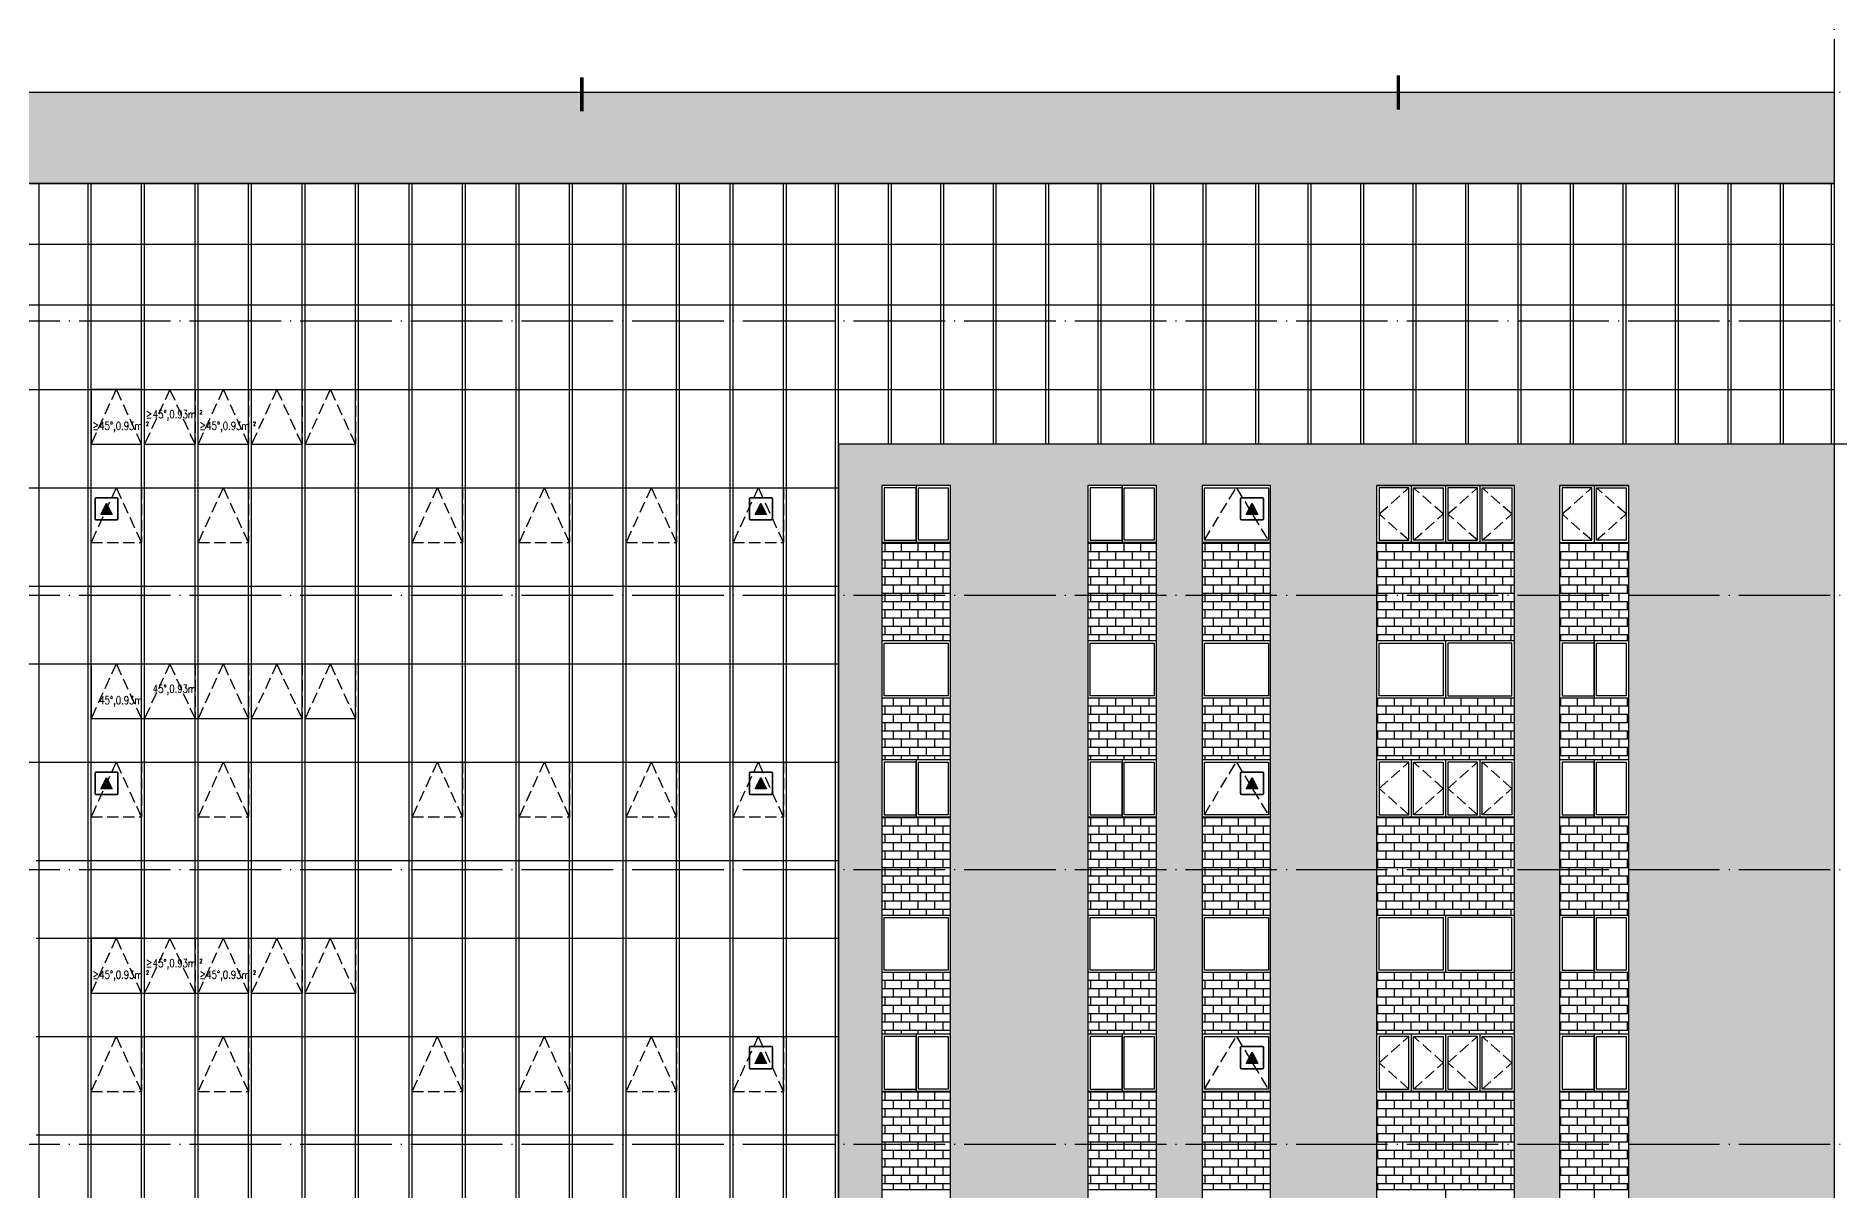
# Model space of a CAD drawing. Extents: x 6843040 to 15500510, y -6507076 to -4940511.
# Drawn here: x 7951121 to 7990571, y -5866442 to -5841193 of the extents above; entities that cross this region are included whole.
import ezdxf

# ---------------------------------------------------------------- set-up
doc = ezdxf.new("R2010")
doc.units = 0
doc.header["$LTSCALE"] = 1000
doc.header["$MEASUREMENT"] = 0
doc.linetypes.add('DASH', pattern=[0.35, 0.25, -0.1])
doc.linetypes.add('DOTE', pattern=[2.42, 2, -0.2, 0.02, -0.2])
for name, color, linetype in [('_0', 7, 'Continuous'), ('DIM_IDEN', 3, 'Continuous'), ('DOTE', 8, 'DOTE'), ('E_LINE_1', 1, 'Continuous'), ('E_LINE_3', 7, 'Continuous'), ('E_LINE_5', 8, 'Continuous'), ('LT-dim 100', 253, 'Continuous'), ('LT-开启扇', 8, 'Continuous'), ('LT-玻璃', 4, 'Continuous'), ('PUB_HACTH', 8, 'Continuous'), ('PUB_TEXT', 7, 'Continuous'), ('WALL', 1, 'Continuous'), ('WINDOW', 4, 'Continuous')]:
    doc.layers.add(name, color=color, linetype=linetype)
doc.styles.add('_HZTXT', font='SIMPLEX', dxfattribs={"width": 0.9, "bigfont": 'HZTXT'})
pattern_1 = [(82.5, (0, 0), (-422.103955, 395.378137), [0, -456, 0, -510, 0, -487.5]), (52.5, (0, 0), (-223.241253, 974.09392), [0, -246, 0, -411, 0, -157.5]), (12.5, (-260.9, -260.9), (659.408782, 661.809715), [0, -150, 0, -540, 0, -705]), (2.5, (-260.9, -260.9), (451.51265, 823.878855), [0, -75, 0, -354, 0, -405])]

# ---------------------------------------------------------------- blocks, each defined once
blk = doc.blocks.new('消防救援标志')
at = {"layer": 'WALL'}
blk.add_hatch(color=256, dxfattribs=at).paths.add_polyline_path([(13378845, 1069457.5), (13377845, 1069457.5), (13378345, 1070457.5)])
for points in [[(13377445, 1070957.5), (13379245, 1070957.5, -0.41421356), (13379345, 1070857.5), (13379345, 1069057.5, -0.41421356), (13379245, 1068957.5), (13377445, 1068957.5, -0.41421356), (13377345, 1069057.5), (13377345, 1070857.5, -0.41421356)], [(13377445, 1070932.5), (13379245, 1070932.5, -0.41421356), (13379320, 1070857.5), (13379320, 1069057.5, -0.41421356), (13379245, 1068982.5), (13377445, 1068982.5, -0.41421356), (13377370, 1069057.5), (13377370, 1070857.5, -0.41421356)]]:
    blk.add_lwpolyline(points, format="xyb", close=True)
blk.add_lwpolyline([(13378845, 1069457.5), (13377845, 1069457.5), (13378345, 1070457.5)], close=True, dxfattribs=at)
blk = doc.blocks.new('幕墙mq4-1')
at = {"layer": 'LT-开启扇', "ltscale": 1000}
for p, q in [((7952324, -5848917), (7952324, -5850117)), ((7953429, -5848917), (7952324, -5848917)), ((7953429, -5850117), (7953429, -5848917)), ((7952324, -5850117), (7953429, -5850117)), ((7952324, -5854917), (7952324, -5856117)), ((7953429, -5856117), (7953429, -5854917)), ((7952324, -5860917), (7952324, -5862117)), ((7953429, -5860917), (7952324, -5860917)), ((7953429, -5862117), (7953429, -5860917)), ((7952324, -5862117), (7953429, -5862117))]:
    blk.add_line(p, q, dxfattribs=at)
for points in [[(7953494, -5850117), (7954599, -5850117)], [(7954664, -5850117), (7955769, -5850117)], [(7955834, -5850117), (7956939, -5850117)], [(7957004, -5850117), (7958109, -5850117)], [(7954664, -5856117), (7955769, -5856117)], [(7955834, -5856117), (7956939, -5856117)], [(7957004, -5856117), (7958109, -5856117)], [(7953494, -5862117), (7954599, -5862117)], [(7954664, -5862117), (7955769, -5862117)], [(7955834, -5862117), (7956939, -5862117)], [(7957004, -5862117), (7958109, -5862117)]]:
    blk.add_lwpolyline(points, dxfattribs=at)
at = {"layer": 'LT-玻璃', "ltscale": 1000}
for p, q in [((7925321, -5844417), (7990446, -5844417)), ((7951186, -5889217), (7951186, -5844417)), ((7952259, -5889217), (7952259, -5844417)), ((7952324, -5889217), (7952324, -5844417)), ((7953429, -5889217), (7953429, -5844417)), ((7953494, -5889217), (7953494, -5844417)), ((7954599, -5889217), (7954599, -5844417)), ((7954664, -5889217), (7954664, -5844417)), ((7955769, -5889217), (7955769, -5844417)), ((7955834, -5889217), (7955834, -5844417)), ((7956939, -5889217), (7956939, -5844417)), ((7957004, -5889217), (7957004, -5844417)), ((7958109, -5889217), (7958109, -5844417)), ((7958174, -5889217), (7958174, -5844417)), ((7959279, -5889217), (7959279, -5844417)), ((7959344, -5889217), (7959344, -5844417)), ((7960449, -5889217), (7960449, -5844417)), ((7960514, -5889217), (7960514, -5844417)), ((7961619, -5889217), (7961619, -5844417)), ((7961684, -5889217), (7961684, -5844417)), ((7962789, -5889217), (7962789, -5844417)), ((7962854, -5889217), (7962854, -5844417)), ((7963959, -5889217), (7963959, -5844417)), ((7964024, -5889217), (7964024, -5844417)), ((7965129, -5889217), (7965129, -5844417)), ((7965194, -5889217), (7965194, -5844417)), ((7966299, -5889217), (7966299, -5844417)), ((7966364, -5889217), (7966364, -5844417)), ((7967469, -5889217), (7967469, -5844417)), ((7967534, -5889217), (7967534, -5844417)), ((7968606, -5889217), (7968606, -5844417)), ((7968671, -5889217), (7968671, -5844417)), ((7969754, -5844417), (7969754, -5850117)), ((7969819, -5844417), (7969819, -5850117)), ((7970902, -5844417), (7970902, -5850117)), ((7970967, -5844417), (7970967, -5850117)), ((7972049, -5844417), (7972049, -5850117)), ((7972114, -5844417), (7972114, -5850117)), ((7973197, -5844417), (7973197, -5850117)), ((7973262, -5844417), (7973262, -5850117)), ((7974345, -5844417), (7974345, -5850117)), ((7974410, -5844417), (7974410, -5850117)), ((7975493, -5844417), (7975493, -5850117)), ((7975558, -5844417), (7975558, -5850117)), ((7976640, -5844417), (7976640, -5850117)), ((7976705, -5844417), (7976705, -5850117)), ((7977788, -5844417), (7977788, -5850117)), ((7977853, -5844417), (7977853, -5850117)), ((7978936, -5844417), (7978936, -5850117)), ((7979001, -5844417), (7979001, -5850117)), ((7980084, -5844417), (7980084, -5850117)), ((7980149, -5844417), (7980149, -5850117)), ((7981232, -5844417), (7981232, -5850117)), ((7981297, -5844417), (7981297, -5850117)), ((7982379, -5844417), (7982379, -5850117)), ((7982444, -5844417), (7982444, -5850117)), ((7983527, -5844417), (7983527, -5850117)), ((7983592, -5844417), (7983592, -5850117)), ((7984675, -5844417), (7984675, -5850117)), ((7984740, -5844417), (7984740, -5850117)), ((7985823, -5844417), (7985823, -5850117)), ((7985888, -5844417), (7985888, -5850117)), ((7986970, -5844417), (7986970, -5850117)), ((7987035, -5844417), (7987035, -5850117)), ((7988118, -5844417), (7988118, -5850117)), ((7988183, -5844417), (7988183, -5850117)), ((7989266, -5844417), (7989266, -5850117)), ((7989331, -5844417), (7989331, -5850117)), ((7990381, -5844417), (7990381, -5850117)), ((7990446, -5844417), (7990446, -5850117)), ((7925321, -5845742), (7990446, -5845742)), ((7925321, -5847067), (7990446, -5847067)), ((7925321, -5848917), (7990446, -5848917)), ((8002121, -5850117), (7968671, -5850117)), ((7925321, -5851067), (7968671, -5851067)), ((7925321, -5853217), (7968671, -5853217)), ((7925321, -5854917), (7968671, -5854917)), ((7952324, -5856117), (7955769, -5856117)), ((7925321, -5857067), (7968671, -5857067)), ((7951121, -5859217), (7968671, -5859217)), ((7951121, -5860917), (7968671, -5860917)), ((7952324, -5862117), (7955769, -5862117)), ((7951121, -5863067), (7968671, -5863067)), ((7951121, -5865217), (7968671, -5865217))]:
    blk.add_line(p, q, dxfattribs=at)
at = {"layer": 'WINDOW', "color": 8, "linetype": 'DASH'}
for p, q in [((7952876, -5848917), (7952324, -5850117)), ((7953429, -5850117), (7952876, -5848917)), ((7952876, -5854917), (7952324, -5856117)), ((7953429, -5856117), (7952876, -5854917)), ((7952876, -5860917), (7952324, -5862117)), ((7953429, -5862117), (7952876, -5860917))]:
    blk.add_line(p, q, dxfattribs=at)
for points in [[(7954599, -5848917), (7954599, -5850117), (7954046, -5848917), (7953494, -5850117), (7953494, -5848917)], [(7955769, -5848917), (7955769, -5850117), (7955216, -5848917), (7954664, -5850117), (7954664, -5848917)], [(7956939, -5848917), (7956939, -5850117), (7956386, -5848917), (7955834, -5850117), (7955834, -5848917)], [(7958109, -5848917), (7958109, -5850117), (7957556, -5848917), (7957004, -5850117), (7957004, -5848917)], [(7954599, -5854917), (7954599, -5856117), (7954046, -5854917), (7953494, -5856117), (7953494, -5854917)], [(7955769, -5854917), (7955769, -5856117), (7955216, -5854917), (7954664, -5856117), (7954664, -5854917)], [(7956939, -5854917), (7956939, -5856117), (7956386, -5854917), (7955834, -5856117), (7955834, -5854917)], [(7958109, -5854917), (7958109, -5856117), (7957556, -5854917), (7957004, -5856117), (7957004, -5854917)], [(7954599, -5860917), (7954599, -5862117), (7954046, -5860917), (7953494, -5862117), (7953494, -5860917)], [(7955769, -5860917), (7955769, -5862117), (7955216, -5860917), (7954664, -5862117), (7954664, -5860917)], [(7956939, -5860917), (7956939, -5862117), (7956386, -5860917), (7955834, -5862117), (7955834, -5860917)], [(7958109, -5860917), (7958109, -5862117), (7957556, -5860917), (7957004, -5862117), (7957004, -5860917)]]:
    blk.add_lwpolyline(points, close=True, dxfattribs=at)
at = {"layer": 'PUB_TEXT', "style": '_HZTXT'}
for s, height, width, p in [('≥', 175, 0.9, (7952348, -5849802)), ('45%%d,0.93m', 175, 0.774, (7952505, -5849802)), ('2', 87.5, 0.774, (7953524, -5849714)), ('≥', 175, 0.9, (7953518, -5849550)), ('45%%d,0.93m', 175, 0.774, (7953675, -5849550)), ('2', 87.5, 0.774, (7954694, -5849462)), ('≥', 175, 0.9, (7954688, -5849802)), ('45%%d,0.93m', 175, 0.774, (7954845, -5849802)), ('2', 87.5, 0.774, (7955864, -5849714)), ('45%%d,0.93m', 175, 0.774, (7953675, -5855550)), ('45%%d,0.93m', 175, 0.774, (7952505, -5855802)), ('≥', 175, 0.9, (7953518, -5861550)), ('45%%d,0.93m', 175, 0.774, (7953675, -5861550)), ('2', 87.5, 0.774, (7954694, -5861462)), ('≥', 175, 0.9, (7952348, -5861802)), ('45%%d,0.93m', 175, 0.774, (7952505, -5861802)), ('2', 87.5, 0.774, (7953524, -5861714)), ('≥', 175, 0.9, (7954688, -5861802)), ('45%%d,0.93m', 175, 0.774, (7954845, -5861802)), ('2', 87.5, 0.774, (7955864, -5861714))]:
    blk.add_text(s, height=height, dxfattribs=dict(at, width=width)).set_placement(p)
blk = doc.blocks.new('幕墙窗开启1')
at = {"layer": 'E_LINE_5', "linetype": 'DASH'}
for points in [[(-5052216, 51807), (-5052216, 50607), (-5052769, 51807), (-5053321, 50607), (-5053321, 51807)], [(-5049876, 51807), (-5049876, 50607), (-5050429, 51807), (-5050981, 50607), (-5050981, 51807)], [(-5045196, 51807), (-5045196, 50607), (-5045749, 51807), (-5046301, 50607), (-5046301, 51807)], [(-5042856, 51807), (-5042856, 50607), (-5043409, 51807), (-5043961, 50607), (-5043961, 51807)], [(-5040516, 51807), (-5040516, 50607), (-5041069, 51807), (-5041621, 50607), (-5041621, 51807)], [(-5038176, 51807), (-5038176, 50607), (-5038729, 51807), (-5039281, 50607), (-5039281, 51807)], [(-5052216, 45807), (-5052216, 44607), (-5052769, 45807), (-5053321, 44607), (-5053321, 45807)], [(-5049876, 45807), (-5049876, 44607), (-5050429, 45807), (-5050981, 44607), (-5050981, 45807)], [(-5045196, 45807), (-5045196, 44607), (-5045749, 45807), (-5046301, 44607), (-5046301, 45807)], [(-5042856, 45807), (-5042856, 44607), (-5043409, 45807), (-5043961, 44607), (-5043961, 45807)], [(-5040516, 45807), (-5040516, 44607), (-5041069, 45807), (-5041621, 44607), (-5041621, 45807)], [(-5038176, 45807), (-5038176, 44607), (-5038729, 45807), (-5039281, 44607), (-5039281, 45807)], [(-5052216, 39807), (-5052216, 38607), (-5052769, 39807), (-5053321, 38607), (-5053321, 39807)], [(-5049876, 39807), (-5049876, 38607), (-5050429, 39807), (-5050981, 38607), (-5050981, 39807)], [(-5045196, 39807), (-5045196, 38607), (-5045749, 39807), (-5046301, 38607), (-5046301, 39807)], [(-5042856, 39807), (-5042856, 38607), (-5043409, 39807), (-5043961, 38607), (-5043961, 39807)], [(-5040516, 39807), (-5040516, 38607), (-5041069, 39807), (-5041621, 38607), (-5041621, 39807)], [(-5038176, 39807), (-5038176, 38607), (-5038729, 39807), (-5039281, 38607), (-5039281, 39807)]]:
    blk.add_lwpolyline(points, close=True, dxfattribs=at)
for points in [[(-5053321, 50607), (-5052216, 50607)], [(-5050981, 50607), (-5049876, 50607)], [(-5046301, 50607), (-5045196, 50607)], [(-5043961, 50607), (-5042856, 50607)], [(-5041621, 50607), (-5040516, 50607)], [(-5039281, 50607), (-5038176, 50607)], [(-5053321, 44607), (-5052216, 44607)], [(-5050981, 44607), (-5049876, 44607)], [(-5046301, 44607), (-5045196, 44607)], [(-5043961, 44607), (-5042856, 44607)], [(-5041621, 44607), (-5040516, 44607)], [(-5039281, 44607), (-5038176, 44607)], [(-5053321, 38607), (-5052216, 38607)], [(-5050981, 38607), (-5049876, 38607)], [(-5046301, 38607), (-5045196, 38607)], [(-5043961, 38607), (-5042856, 38607)], [(-5041621, 38607), (-5040516, 38607)], [(-5039281, 38607), (-5038176, 38607)]]:
    blk.add_lwpolyline(points, dxfattribs=at)

msp = doc.modelspace()

# ---------------------------------------------------------------- hatches: boundary and pattern name
at = {"layer": 'PUB_HACTH'}
h = msp.add_hatch(dxfattribs=at)
h.set_pattern_fill('粉刷', color=256, scale=150, angle=45)
h.set_pattern_definition(pattern_1)
h.paths.add_polyline_path([(7990446.1, -5844417.4), (7925361.1, -5844417.4), (7925361.1, -5842417.4), (7990446.1, -5842417.4)])
h = msp.add_hatch(dxfattribs=at)
h.set_pattern_fill('粉刷', color=256, scale=150, angle=45)
h.set_pattern_definition(pattern_1)
h.paths.add_polyline_path([(7990446.1, -5850117.4), (7990386.1, -5850117.4), (7968671.1, -5850117.4), (7968671.1, -5889567.4), (7969621.1, -5889567.4), (7969621.1, -5851017.3), (7971121.1, -5851017.3), (7971121.1, -5889567.4), (7974121.1, -5889567.4), (7974121.1, -5851017.3), (7975621.1, -5851017.3), (7975621.1, -5889567.4), (7976621.1, -5889567.4), (7976621.1, -5851017.3), (7978121.1, -5851017.3), (7978121.1, -5889567.4), (7980446.1, -5889567.4), (7980446.1, -5886537.4), (7980021.1, -5886537.4), (7979021.1, -5886537.4), (7979021.1, -5886417.4), (7980446.1, -5886417.4), (7980446.1, -5851017.3), (7983446.1, -5851017.3), (7983446.1, -5886417.4), (7984021.1, -5886417.4), (7984446.1, -5886417.4), (7984446.1, -5851017.3), (7985946.1, -5851017.3), (7985946.1, -5889567.4), (7990446.1, -5889567.4)])
h = msp.add_hatch(dxfattribs=at)
h.set_pattern_fill('AR-B816', color=256, scale=150)
h.set_pattern_definition([(0, (266173.67, 223189), (0, 181.9656), []), (90, (266173.67, 223189), (-181.9656, 181.9656), [181.9656, -181.9656])])
h.paths.add_polyline_path([(7969621.1, -5854417.4), (7971121.1, -5854417.4), (7971121.1, -5852267.4), (7969621.1, -5852267.4)])
h = msp.add_hatch(dxfattribs=at)
h.set_pattern_fill('AR-B816', color=256, scale=150)
h.set_pattern_definition([(0, (270673.67, 223189), (0, 181.9656), []), (90, (270673.67, 223189), (-181.9656, 181.9656), [181.9656, -181.9656])])
h.paths.add_polyline_path([(7974121.1, -5854417.4), (7975621.1, -5854417.4), (7975621.1, -5852267.4), (7974121.1, -5852267.4)])
h = msp.add_hatch(dxfattribs=at)
h.set_pattern_fill('AR-B816', color=256, scale=150)
h.set_pattern_definition([(0, (273173.67, 223189), (0, 181.9656), []), (90, (273173.67, 223189), (-181.9656, 181.9656), [181.9656, -181.9656])])
h.paths.add_polyline_path([(7976621.1, -5854417.4), (7978121.1, -5854417.4), (7978121.1, -5852267.4), (7976621.1, -5852267.4)])
h = msp.add_hatch(dxfattribs=at)
h.set_pattern_fill('AR-B816', color=256, scale=150)
h.set_pattern_definition([(0, (120280.42, 223189), (0, 181.9656), []), (90, (120280.42, 223189), (-181.9656, 181.9656), [181.9656, -181.9656])])
h.paths.add_polyline_path([(7980446.1, -5854417.4), (7983446.1, -5854417.4), (7983446.1, -5852267.4), (7980446.1, -5852267.4)])
h = msp.add_hatch(dxfattribs=at)
h.set_pattern_fill('AR-B816', color=256, scale=150)
h.set_pattern_definition([(0, (124280.42, 223189), (0, 181.9656), []), (90, (124280.42, 223189), (-181.9656, 181.9656), [181.9656, -181.9656])])
h.paths.add_polyline_path([(7984446.1, -5854417.4), (7985946.1, -5854417.4), (7985946.1, -5852267.4), (7984446.1, -5852267.4)])
h = msp.add_hatch(dxfattribs=at)
h.set_pattern_fill('AR-B816', color=256, scale=150)
h.set_pattern_definition([(0, (266173.67, 221089.1), (0, 181.9656), []), (90, (266173.67, 221089.1), (-181.9656, 181.9656), [181.9656, -181.9656])])
h.paths.add_polyline_path([(7971121.1, -5855667.4), (7969621.1, -5855667.4), (7969621.1, -5857017.3), (7971121.1, -5857017.3)])
h = msp.add_hatch(dxfattribs=at)
h.set_pattern_fill('AR-B816', color=256, scale=150)
h.set_pattern_definition([(0, (270673.67, 221089.1), (0, 181.9656), []), (90, (270673.67, 221089.1), (-181.9656, 181.9656), [181.9656, -181.9656])])
h.paths.add_polyline_path([(7975621.1, -5855667.4), (7974121.1, -5855667.4), (7974121.1, -5857017.3), (7975621.1, -5857017.3)])
h = msp.add_hatch(dxfattribs=at)
h.set_pattern_fill('AR-B816', color=256, scale=150)
h.set_pattern_definition([(0, (273173.67, 221089.1), (0, 181.9656), []), (90, (273173.67, 221089.1), (-181.9656, 181.9656), [181.9656, -181.9656])])
h.paths.add_polyline_path([(7978121.1, -5855667.4), (7976621.1, -5855667.4), (7976621.1, -5857017.3), (7978121.1, -5857017.3)])
h = msp.add_hatch(dxfattribs=at)
h.set_pattern_fill('AR-B816', color=256, scale=150)
h.set_pattern_definition([(0, (120280.42, 221089.1), (0, 181.9656), []), (90, (120280.42, 221089.1), (-181.9656, 181.9656), [181.9656, -181.9656])])
h.paths.add_polyline_path([(7983446.1, -5855667.4), (7980446.1, -5855667.4), (7980446.1, -5857017.3), (7983446.1, -5857017.3)])
h = msp.add_hatch(dxfattribs=at)
h.set_pattern_fill('AR-B816', color=256, scale=150)
h.set_pattern_definition([(0, (124280.42, 221089.1), (0, 181.9656), []), (90, (124280.42, 221089.1), (-181.9656, 181.9656), [181.9656, -181.9656])])
h.paths.add_polyline_path([(7985946.1, -5855667.4), (7984446.1, -5855667.4), (7984446.1, -5857017.3), (7985946.1, -5857017.3)])
h = msp.add_hatch(dxfattribs=at)
h.set_pattern_fill('AR-B816', color=256, scale=150)
h.set_pattern_definition([(0, (266173.67, 217189), (0, 181.9656), []), (90, (266173.67, 217189), (-181.9656, 181.9656), [181.9656, -181.9656])])
h.paths.add_polyline_path([(7969621.1, -5860417.4), (7971121.1, -5860417.4), (7971121.1, -5858267.4), (7969621.1, -5858267.4)])
h = msp.add_hatch(dxfattribs=at)
h.set_pattern_fill('AR-B816', color=256, scale=150)
h.set_pattern_definition([(0, (270673.67, 217189), (0, 181.9656), []), (90, (270673.67, 217189), (-181.9656, 181.9656), [181.9656, -181.9656])])
h.paths.add_polyline_path([(7974121.1, -5860417.4), (7975621.1, -5860417.4), (7975621.1, -5858267.4), (7974121.1, -5858267.4)])
h = msp.add_hatch(dxfattribs=at)
h.set_pattern_fill('AR-B816', color=256, scale=150)
h.set_pattern_definition([(0, (273173.67, 217189), (0, 181.9656), []), (90, (273173.67, 217189), (-181.9656, 181.9656), [181.9656, -181.9656])])
h.paths.add_polyline_path([(7976621.1, -5860417.4), (7978121.1, -5860417.4), (7978121.1, -5858267.4), (7976621.1, -5858267.4)])
h = msp.add_hatch(dxfattribs=at)
h.set_pattern_fill('AR-B816', color=256, scale=150)
h.set_pattern_definition([(0, (120280.42, 217189), (0, 181.9656), []), (90, (120280.42, 217189), (-181.9656, 181.9656), [181.9656, -181.9656])])
h.paths.add_polyline_path([(7980446.1, -5860417.4), (7983446.1, -5860417.4), (7983446.1, -5858267.4), (7980446.1, -5858267.4)])
h = msp.add_hatch(dxfattribs=at)
h.set_pattern_fill('AR-B816', color=256, scale=150)
h.set_pattern_definition([(0, (124280.42, 217189), (0, 181.9656), []), (90, (124280.42, 217189), (-181.9656, 181.9656), [181.9656, -181.9656])])
h.paths.add_polyline_path([(7984446.1, -5860417.4), (7985946.1, -5860417.4), (7985946.1, -5858267.4), (7984446.1, -5858267.4)])
h = msp.add_hatch(dxfattribs=at)
h.set_pattern_fill('AR-B816', color=256, scale=150)
h.set_pattern_definition([(0, (266173.67, 215089.1), (0, 181.9656), []), (90, (266173.67, 215089.1), (-181.9656, 181.9656), [181.9656, -181.9656])])
h.paths.add_polyline_path([(7971121.1, -5861667.4), (7969621.1, -5861667.4), (7969621.1, -5863017.3), (7971121.1, -5863017.3)])
h = msp.add_hatch(dxfattribs=at)
h.set_pattern_fill('AR-B816', color=256, scale=150)
h.set_pattern_definition([(0, (270673.67, 215089.1), (0, 181.9656), []), (90, (270673.67, 215089.1), (-181.9656, 181.9656), [181.9656, -181.9656])])
h.paths.add_polyline_path([(7975621.1, -5861667.4), (7974121.1, -5861667.4), (7974121.1, -5863017.3), (7975621.1, -5863017.3)])
h = msp.add_hatch(dxfattribs=at)
h.set_pattern_fill('AR-B816', color=256, scale=150)
h.set_pattern_definition([(0, (273173.67, 215089.1), (0, 181.9656), []), (90, (273173.67, 215089.1), (-181.9656, 181.9656), [181.9656, -181.9656])])
h.paths.add_polyline_path([(7978121.1, -5861667.4), (7976621.1, -5861667.4), (7976621.1, -5863017.3), (7978121.1, -5863017.3)])
h = msp.add_hatch(dxfattribs=at)
h.set_pattern_fill('AR-B816', color=256, scale=150)
h.set_pattern_definition([(0, (120280.42, 215089.1), (0, 181.9656), []), (90, (120280.42, 215089.1), (-181.9656, 181.9656), [181.9656, -181.9656])])
h.paths.add_polyline_path([(7983446.1, -5861667.4), (7980446.1, -5861667.4), (7980446.1, -5863017.3), (7983446.1, -5863017.3)])
h = msp.add_hatch(dxfattribs=at)
h.set_pattern_fill('AR-B816', color=256, scale=150)
h.set_pattern_definition([(0, (124280.42, 215089.1), (0, 181.9656), []), (90, (124280.42, 215089.1), (-181.9656, 181.9656), [181.9656, -181.9656])])
h.paths.add_polyline_path([(7985946.1, -5861667.4), (7984446.1, -5861667.4), (7984446.1, -5863017.3), (7985946.1, -5863017.3)])
h = msp.add_hatch(dxfattribs=at)
h.set_pattern_fill('AR-B816', color=256, scale=150)
h.set_pattern_definition([(0, (266173.67, 211189), (0, 181.9656), []), (90, (266173.67, 211189), (-181.9656, 181.9656), [181.9656, -181.9656])])
h.paths.add_polyline_path([(7969621.1, -5866417.4), (7971121.1, -5866417.4), (7971121.1, -5864267.4), (7969621.1, -5864267.4)])
h = msp.add_hatch(dxfattribs=at)
h.set_pattern_fill('AR-B816', color=256, scale=150)
h.set_pattern_definition([(0, (270673.67, 211189), (0, 181.9656), []), (90, (270673.67, 211189), (-181.9656, 181.9656), [181.9656, -181.9656])])
h.paths.add_polyline_path([(7974121.1, -5866417.4), (7975621.1, -5866417.4), (7975621.1, -5864267.4), (7974121.1, -5864267.4)])
h = msp.add_hatch(dxfattribs=at)
h.set_pattern_fill('AR-B816', color=256, scale=150)
h.set_pattern_definition([(0, (273173.67, 211189), (0, 181.9656), []), (90, (273173.67, 211189), (-181.9656, 181.9656), [181.9656, -181.9656])])
h.paths.add_polyline_path([(7976621.1, -5866417.4), (7978121.1, -5866417.4), (7978121.1, -5864267.4), (7976621.1, -5864267.4)])
h = msp.add_hatch(dxfattribs=at)
h.set_pattern_fill('AR-B816', color=256, scale=150)
h.set_pattern_definition([(0, (120280.42, 211189), (0, 181.9656), []), (90, (120280.42, 211189), (-181.9656, 181.9656), [181.9656, -181.9656])])
h.paths.add_polyline_path([(7980446.1, -5866417.4), (7983446.1, -5866417.4), (7983446.1, -5864267.4), (7980446.1, -5864267.4)])
h = msp.add_hatch(dxfattribs=at)
h.set_pattern_fill('AR-B816', color=256, scale=150)
h.set_pattern_definition([(0, (124280.42, 211189), (0, 181.9656), []), (90, (124280.42, 211189), (-181.9656, 181.9656), [181.9656, -181.9656])])
h.paths.add_polyline_path([(7984446.1, -5866417.4), (7985946.1, -5866417.4), (7985946.1, -5864267.4), (7984446.1, -5864267.4)])

# ---------------------------------------------------------------- linework, layer by layer
for points in [[(7971121.1, -5852267.4), (7969621.1, -5852267.4)], [(7975621.1, -5852267.4), (7974121.1, -5852267.4)], [(7978121.1, -5852267.4), (7976621.1, -5852267.4)], [(7980446.1, -5852267.4), (7981946.1, -5852267.4)], [(7984446.1, -5852267.4), (7985946.1, -5852267.4)], [(7971121.1, -5854417.4), (7969621.1, -5854417.4)], [(7975621.1, -5854417.4), (7974121.1, -5854417.4)], [(7978121.1, -5854417.4), (7976621.1, -5854417.4)], [(7971121.1, -5858267.4), (7969621.1, -5858267.4)], [(7975621.1, -5858267.4), (7974121.1, -5858267.4)], [(7978121.1, -5858267.4), (7976621.1, -5858267.4)], [(7978121.1, -5858267.4), (7976621.1, -5858267.4)], [(7980446.1, -5858267.4), (7981946.1, -5858267.4)], [(7984446.1, -5858267.4), (7985946.1, -5858267.4)], [(7971121.1, -5860417.4), (7969621.1, -5860417.4)], [(7975621.1, -5860417.4), (7974121.1, -5860417.4)], [(7978121.1, -5860417.4), (7976621.1, -5860417.4)], [(7978121.1, -5860417.4), (7976621.1, -5860417.4)], [(7971121.1, -5864267.4), (7969621.1, -5864267.4)], [(7975621.1, -5864267.4), (7974121.1, -5864267.4)], [(7978121.1, -5864267.4), (7976621.1, -5864267.4)], [(7978121.1, -5864267.4), (7976621.1, -5864267.4)], [(7980446.1, -5864267.4), (7981946.1, -5864267.4)], [(7984446.1, -5864267.4), (7985946.1, -5864267.4)], [(7971121.1, -5866417.4), (7969621.1, -5866417.4)], [(7975621.1, -5866417.4), (7974121.1, -5866417.4)], [(7978121.1, -5866417.4), (7976621.1, -5866417.4)]]:
    msp.add_lwpolyline(points)
at = {"layer": 'DIM_IDEN', "const_width": 75}
for points in [[(7963056.3, -5842841.6), (7963056.3, -5842091.6)], [(7980913.6, -5842798.6), (7980913.6, -5842048.6)]]:
    msp.add_lwpolyline(points, dxfattribs=at)
at = {"layer": 'DOTE'}
for p, q in [((7990446.1, -5836417.4), (7990446.1, -5891367.3)), ((7920600, -5842417.4), (8063268.1, -5842417.4)), ((7920600, -5847417.4), (8063268.1, -5847417.4)), ((7920600, -5853417.4), (8063268.1, -5853417.4)), ((7920600, -5859417.4), (8063418.1, -5859417.4)), ((7920600, -5865417.4), (8063568.1, -5865417.4))]:
    msp.add_line(p, q, dxfattribs=at)
at = {"layer": 'E_LINE_1'}
for points in [[(7990446.1, -5850117.4), (7968671.1, -5850117.4), (7968671.1, -5889567.4)], [(7990446.1, -5850117.4), (7990446.1, -5889717.4)]]:
    msp.add_lwpolyline(points, dxfattribs=at)
at = {"layer": 'E_LINE_3'}
for points in [[(7990446.1, -5844417.4), (7925361.1, -5844417.4), (7925361.1, -5842417.4), (7990446.1, -5842417.4), (7990446.1, -5844417.4)], [(7980446.1, -5886417.4), (7980446.1, -5851017.3), (7983446.1, -5851017.3), (7983446.1, -5886417.4)]]:
    msp.add_lwpolyline(points, dxfattribs=at)
for points in [[(7969621.1, -5889567.4), (7971121.1, -5889567.4), (7971121.1, -5851017.3), (7969621.1, -5851017.3)], [(7974121.1, -5889567.4), (7975621.1, -5889567.4), (7975621.1, -5851017.3), (7974121.1, -5851017.3)], [(7976621.1, -5889567.4), (7978121.1, -5889567.4), (7978121.1, -5851017.3), (7976621.1, -5851017.3)], [(7985946.1, -5889567.4), (7984446.1, -5889567.4), (7984446.1, -5851017.3), (7985946.1, -5851017.3)]]:
    msp.add_lwpolyline(points, close=True, dxfattribs=at)
at = {"layer": 'WINDOW'}
for points in [[(7970371.1, -5851067.3), (7969671.1, -5851067.3), (7969671.1, -5852217.4), (7970371.1, -5852217.4)], [(7970421.1, -5851067.3), (7971071.1, -5851067.3), (7971071.1, -5852217.4), (7970421.1, -5852217.4)], [(7974871.1, -5851067.3), (7974171.1, -5851067.3), (7974171.1, -5852217.4), (7974871.1, -5852217.4)], [(7974921.1, -5851067.3), (7975571.1, -5851067.3), (7975571.1, -5852217.4), (7974921.1, -5852217.4)], [(7976671.1, -5851067.3), (7978071.1, -5851067.3), (7978071.1, -5852217.4), (7976671.1, -5852217.4)], [(7981146.1, -5851067.3), (7980496.1, -5851067.3), (7980496.1, -5852217.4), (7981146.1, -5852217.4)], [(7981246.1, -5851067.3), (7981896.1, -5851067.3), (7981896.1, -5852217.4), (7981246.1, -5852217.4)], [(7982646.1, -5851067.3), (7981996.1, -5851067.3), (7981996.1, -5852217.4), (7982646.1, -5852217.4)], [(7982746.1, -5851067.3), (7983396.1, -5851067.3), (7983396.1, -5852217.4), (7982746.1, -5852217.4)], [(7985146.1, -5851067.3), (7984496.1, -5851067.3), (7984496.1, -5852217.4), (7985146.1, -5852217.4)], [(7985246.1, -5851067.3), (7985896.1, -5851067.3), (7985896.1, -5852217.4), (7985246.1, -5852217.4)], [(7969671.1, -5854467.4), (7971071.1, -5854467.4), (7971071.1, -5855617.4), (7969671.1, -5855617.4)], [(7974171.1, -5854467.4), (7975571.1, -5854467.4), (7975571.1, -5855617.4), (7974171.1, -5855617.4)], [(7976671.1, -5854467.4), (7978071.1, -5854467.4), (7978071.1, -5855617.4), (7976671.1, -5855617.4)], [(7980496.1, -5854467.4), (7981896.1, -5854467.4), (7981896.1, -5855617.4), (7980496.1, -5855617.4)], [(7983396.1, -5854467.4), (7981996.1, -5854467.4), (7981996.1, -5855617.4), (7983396.1, -5855617.4)], [(7985196.1, -5854467.3), (7984496.1, -5854467.3), (7984496.1, -5855617.4), (7985196.1, -5855617.4)], [(7985246.1, -5854467.3), (7985896.1, -5854467.3), (7985896.1, -5855617.4), (7985246.1, -5855617.4)], [(7970371.1, -5857067.3), (7969671.1, -5857067.3), (7969671.1, -5858217.4), (7970371.1, -5858217.4)], [(7970421.1, -5857067.3), (7971071.1, -5857067.3), (7971071.1, -5858217.4), (7970421.1, -5858217.4)], [(7974871.1, -5857067.3), (7974171.1, -5857067.3), (7974171.1, -5858217.4), (7974871.1, -5858217.4)], [(7974921.1, -5857067.3), (7975571.1, -5857067.3), (7975571.1, -5858217.4), (7974921.1, -5858217.4)], [(7976671.1, -5857067.3), (7978071.1, -5857067.3), (7978071.1, -5858217.4), (7976671.1, -5858217.4)], [(7981146.1, -5857067.3), (7980496.1, -5857067.3), (7980496.1, -5858217.4), (7981146.1, -5858217.4)], [(7981246.1, -5857067.3), (7981896.1, -5857067.3), (7981896.1, -5858217.4), (7981246.1, -5858217.4)], [(7982646.1, -5857067.3), (7981996.1, -5857067.3), (7981996.1, -5858217.4), (7982646.1, -5858217.4)], [(7982746.1, -5857067.3), (7983396.1, -5857067.3), (7983396.1, -5858217.4), (7982746.1, -5858217.4)], [(7985196.1, -5857067.3), (7984496.1, -5857067.3), (7984496.1, -5858217.4), (7985196.1, -5858217.4)], [(7985246.1, -5857067.3), (7985896.1, -5857067.3), (7985896.1, -5858217.4), (7985246.1, -5858217.4)], [(7969671.1, -5860467.4), (7971071.1, -5860467.4), (7971071.1, -5861617.4), (7969671.1, -5861617.4)], [(7974171.1, -5860467.4), (7975571.1, -5860467.4), (7975571.1, -5861617.4), (7974171.1, -5861617.4)], [(7976671.1, -5860467.4), (7978071.1, -5860467.4), (7978071.1, -5861617.4), (7976671.1, -5861617.4)], [(7980496.1, -5860467.4), (7981896.1, -5860467.4), (7981896.1, -5861617.4), (7980496.1, -5861617.4)], [(7983396.1, -5860467.4), (7981996.1, -5860467.4), (7981996.1, -5861617.4), (7983396.1, -5861617.4)], [(7985196.1, -5860467.4), (7984496.1, -5860467.4), (7984496.1, -5861617.5), (7985196.1, -5861617.5)], [(7985246.1, -5860467.4), (7985896.1, -5860467.4), (7985896.1, -5861617.5), (7985246.1, -5861617.5)], [(7970371.1, -5863067.3), (7969671.1, -5863067.3), (7969671.1, -5864217.4), (7970371.1, -5864217.4)], [(7970421.1, -5863067.3), (7971071.1, -5863067.3), (7971071.1, -5864217.4), (7970421.1, -5864217.4)], [(7974871.1, -5863067.3), (7974171.1, -5863067.3), (7974171.1, -5864217.4), (7974871.1, -5864217.4)], [(7974921.1, -5863067.3), (7975571.1, -5863067.3), (7975571.1, -5864217.4), (7974921.1, -5864217.4)], [(7976671.1, -5863067.3), (7978071.1, -5863067.3), (7978071.1, -5864217.4), (7976671.1, -5864217.4)], [(7981146.1, -5863067.3), (7980496.1, -5863067.3), (7980496.1, -5864217.4), (7981146.1, -5864217.4)], [(7981246.1, -5863067.3), (7981896.1, -5863067.3), (7981896.1, -5864217.4), (7981246.1, -5864217.4)], [(7982646.1, -5863067.3), (7981996.1, -5863067.3), (7981996.1, -5864217.4), (7982646.1, -5864217.4)], [(7982746.1, -5863067.3), (7983396.1, -5863067.3), (7983396.1, -5864217.4), (7982746.1, -5864217.4)], [(7985196.1, -5863067.3), (7984496.1, -5863067.3), (7984496.1, -5864217.4), (7985196.1, -5864217.4)], [(7985246.1, -5863067.3), (7985896.1, -5863067.3), (7985896.1, -5864217.4), (7985246.1, -5864217.4)]]:
    msp.add_lwpolyline(points, close=True, dxfattribs=at)
for points in [[(7970371.1, -5851017.3), (7970371.1, -5852267.4)], [(7970371.1, -5851017.3), (7970371.1, -5852267.4)], [(7974871.1, -5851017.3), (7974871.1, -5852267.4)], [(7974871.1, -5851017.3), (7974871.1, -5852267.4)], [(7983446.1, -5851017.3), (7980446.1, -5851017.3)], [(7981196.1, -5851017.3), (7981196.1, -5852267.4)], [(7981946.1, -5851017.3), (7981946.1, -5852267.4)], [(7982696.1, -5851017.3), (7982696.1, -5852267.4)], [(7985946.1, -5851017.3), (7984446.1, -5851017.3)], [(7985196.1, -5851017.3), (7985196.1, -5852267.4)], [(7983446.1, -5852267.4), (7980446.1, -5852267.4)], [(7983446.1, -5854417.4), (7980446.1, -5854417.4)], [(7981946.1, -5854417.3), (7981946.1, -5855667.4)], [(7985946.1, -5854417.4), (7984446.1, -5854417.4)], [(7985196.1, -5854417.3), (7985196.1, -5855667.4)], [(7971121.1, -5855667.4), (7969621.1, -5855667.4)], [(7975621.1, -5855667.4), (7974121.1, -5855667.4)], [(7978121.1, -5855667.4), (7976621.1, -5855667.4)], [(7983446.1, -5855667.4), (7980446.1, -5855667.4)], [(7985946.1, -5855667.4), (7984446.1, -5855667.4)], [(7971121.1, -5857017.3), (7969621.1, -5857017.3)], [(7970371.1, -5857017.3), (7970371.1, -5858267.4)], [(7975621.1, -5857017.3), (7974121.1, -5857017.3)], [(7974871.1, -5857017.3), (7974871.1, -5858267.4)], [(7978121.1, -5857017.3), (7976621.1, -5857017.3)], [(7983446.1, -5857017.3), (7980446.1, -5857017.3)], [(7981196.1, -5857017.3), (7981196.1, -5858267.4)], [(7981946.1, -5857017.3), (7981946.1, -5858267.4)], [(7982696.1, -5857017.3), (7982696.1, -5858267.4)], [(7985946.1, -5857017.3), (7984446.1, -5857017.3)], [(7985196.1, -5857017.3), (7985196.1, -5858267.4)], [(7983446.1, -5858267.4), (7980446.1, -5858267.4)], [(7985946.1, -5858267.4), (7984446.1, -5858267.4)], [(7983446.1, -5860417.4), (7980446.1, -5860417.4)], [(7981946.1, -5860417.3), (7981946.1, -5861667.4)], [(7985946.1, -5860417.4), (7984446.1, -5860417.4)], [(7985196.1, -5860417.4), (7985196.1, -5861667.5)], [(7971121.1, -5861667.4), (7969621.1, -5861667.4)], [(7975621.1, -5861667.4), (7974121.1, -5861667.4)], [(7978121.1, -5861667.4), (7976621.1, -5861667.4)], [(7983446.1, -5861667.4), (7980446.1, -5861667.4)], [(7985946.1, -5861667.4), (7984446.1, -5861667.4)], [(7971121.1, -5863017.3), (7969621.1, -5863017.3)], [(7970371.1, -5863017.3), (7970371.1, -5864267.4)], [(7975621.1, -5863017.3), (7974121.1, -5863017.3)], [(7974871.1, -5863017.3), (7974871.1, -5864267.4)], [(7978121.1, -5863017.3), (7976621.1, -5863017.3)], [(7983446.1, -5863017.3), (7980446.1, -5863017.3)], [(7981196.1, -5863017.3), (7981196.1, -5864267.4)], [(7981946.1, -5863017.3), (7981946.1, -5864267.4)], [(7982696.1, -5863017.3), (7982696.1, -5864267.4)], [(7985946.1, -5863017.3), (7984446.1, -5863017.3)], [(7985196.1, -5863017.3), (7985196.1, -5864267.4)], [(7983446.1, -5864267.4), (7980446.1, -5864267.4)], [(7985946.1, -5864267.4), (7984446.1, -5864267.4)], [(7983446.1, -5866417.4), (7980446.1, -5866417.4)], [(7981946.1, -5866417.3), (7981946.1, -5867667.4)], [(7985946.1, -5866417.4), (7984446.1, -5866417.4)], [(7985196.1, -5866417.4), (7985196.1, -5867667.5)]]:
    msp.add_lwpolyline(points, dxfattribs=at)
at = {"layer": 'WINDOW', "color": 8, "linetype": 'DASH'}
for points in [[(7976671.1, -5852217.4), (7977371.1, -5851067.3), (7978071.1, -5852217.4)], [(7981146.1, -5852217.4), (7980496.1, -5851642.4), (7981146.1, -5851067.3)], [(7981246.1, -5852217.4), (7981896.1, -5851642.4), (7981246.1, -5851067.3)], [(7982646.1, -5852217.4), (7981996.1, -5851642.4), (7982646.1, -5851067.3)], [(7982746.1, -5852217.4), (7983396.1, -5851642.4), (7982746.1, -5851067.3)], [(7985146.1, -5852217.4), (7984496.1, -5851642.4), (7985146.1, -5851067.3)], [(7985246.1, -5852217.4), (7985896.1, -5851642.4), (7985246.1, -5851067.3)], [(7976671.1, -5858217.4), (7977371.1, -5857067.3), (7978071.1, -5858217.4)], [(7981146.1, -5858217.4), (7980496.1, -5857642.4), (7981146.1, -5857067.3)], [(7981246.1, -5858217.4), (7981896.1, -5857642.4), (7981246.1, -5857067.3)], [(7982646.1, -5858217.4), (7981996.1, -5857642.4), (7982646.1, -5857067.3)], [(7982746.1, -5858217.4), (7983396.1, -5857642.4), (7982746.1, -5857067.3)], [(7976671.1, -5864217.4), (7977371.1, -5863067.3), (7978071.1, -5864217.4)], [(7981146.1, -5864217.4), (7980496.1, -5863642.4), (7981146.1, -5863067.3)], [(7981246.1, -5864217.4), (7981896.1, -5863642.4), (7981246.1, -5863067.3)], [(7982646.1, -5864217.4), (7981996.1, -5863642.4), (7982646.1, -5863067.3)], [(7982746.1, -5864217.4), (7983396.1, -5863642.4), (7982746.1, -5863067.3)]]:
    msp.add_lwpolyline(points, dxfattribs=at)

# ---------------------------------------------------------------- block references
at = {"xscale": 0.25, "yscale": 0.25, "zscale": 0.25}
for p in [(4608075.1, -6119018.8), (4622387.4, -6119018.8), (4633127.8, -6119018.8), (4608075.1, -6125018.8), (4622387.4, -6125018.8), (4633127.8, -6125018.8), (4622387.4, -6131018.8), (4633127.8, -6131018.8)]:
    msp.add_blockref('消防救援标志', p, dxfattribs=at)
at = {"layer": '_0'}
msp.add_blockref('幕墙窗开启1', (13005645, -5902874.1), dxfattribs=at)
at = {"layer": 'LT-dim 100'}
msp.add_blockref('幕墙mq4-1', (0, 0), dxfattribs=at)

doc.saveas('drawing.dxf')
